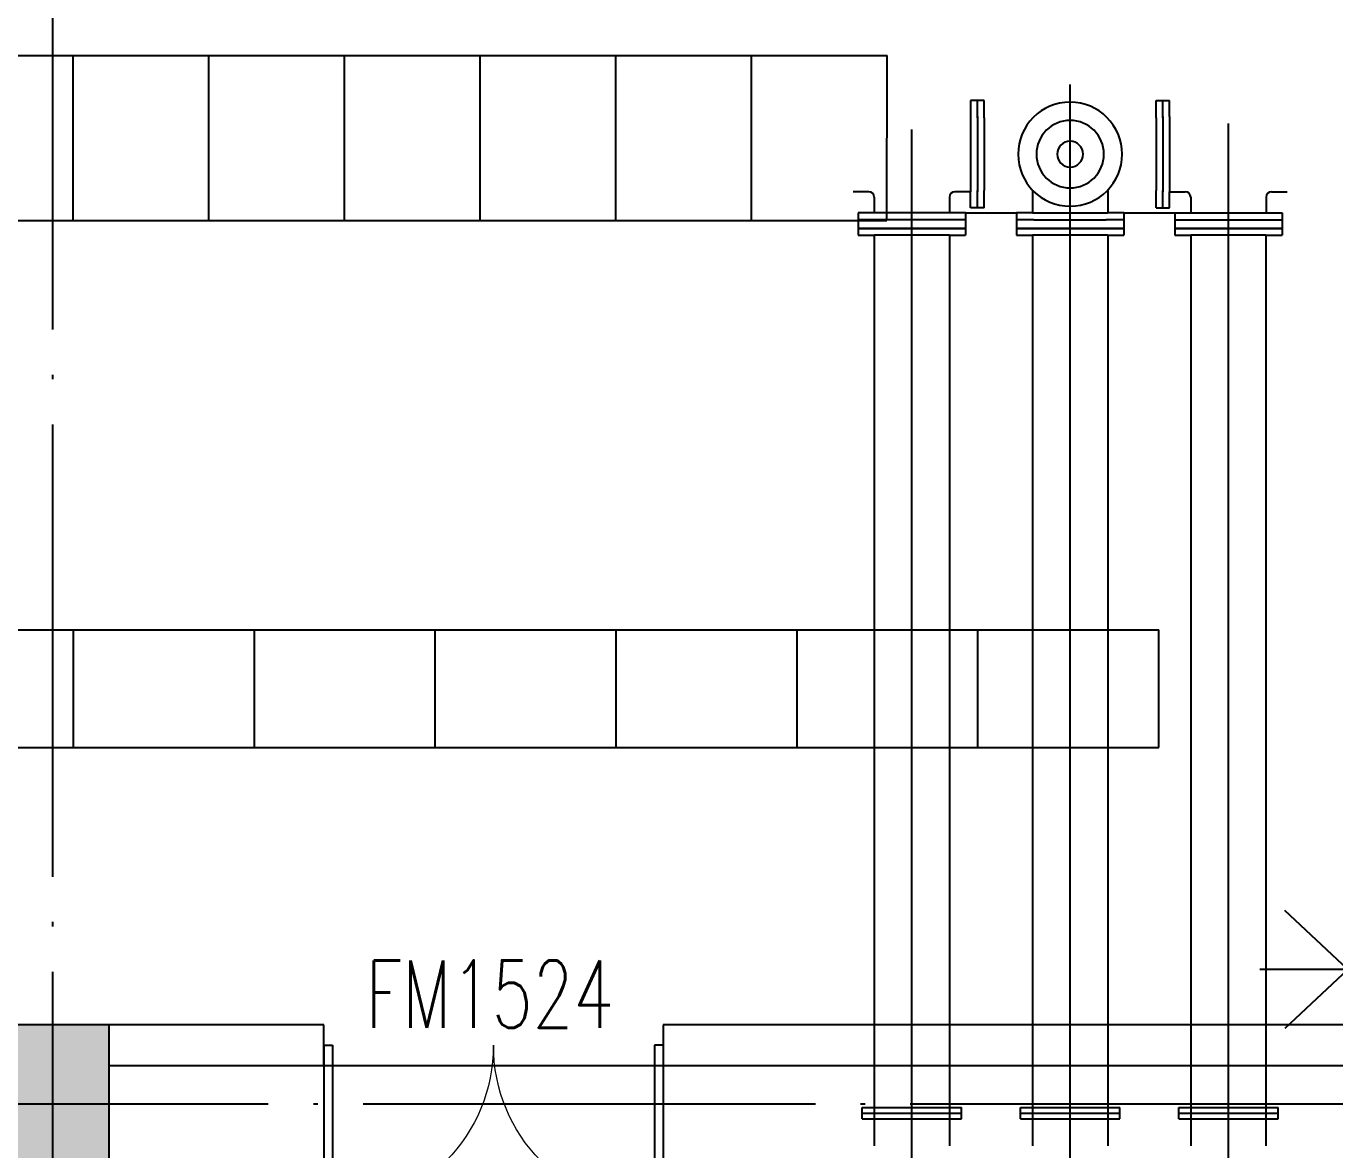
# Model space of a CAD drawing. Header units: millimetres. Extents: x 198973 to 283123, y 132052 to 191502.
# Drawn here: x 242943 to 248731, y 175963 to 180932 of the extents above; entities that cross this region are included whole.
import ezdxf

# ---------------------------------------------------------------- set-up
doc = ezdxf.new("R2010")
doc.units = ezdxf.units.MM
doc.header["$LTSCALE"] = 1000
doc.linetypes.add('CENTER', pattern=[2, 1.25, -0.25, 0.25, -0.25])
doc.linetypes.add('DOTE', pattern=[2.42, 2, -0.2, 0.02, -0.2])
doc.layers.get('0').update_dxf_attribs({"color": 8})
for name, color, linetype in [('-人员定位', 6, 'Continuous'), ('2', 8, 'Continuous'), ('COLUMN', 8, 'Continuous'), ('DOTE', 8, 'CENTER'), ('PUB_HATCH', 8, 'Continuous'), ('S_FLOOR', 8, 'Continuous'), ('WALL', 8, 'Continuous'), ('WINDOW', 8, 'Continuous'), ('WINDOW_TEXT', 8, 'Continuous')]:
    doc.layers.add(name, color=color, linetype=linetype)
doc.styles.add('_TCH_WINDOW', font='SIMPLEX', dxfattribs={"height": 3.5, "bigfont": 'GBCBIG'})

# ---------------------------------------------------------------- blocks, each defined once
blk = doc.blocks.new('_FZH')
blk.add_lwpolyline([(-0.5, -0.5), (0.5, -0.5), (0.5, 0.5), (-0.5, 0.5)], close=True)
at = {"layer": 'PUB_HATCH'}
blk.add_solid([(-0.5, -0.5), (0.5, -0.5), (-0.5, 0.5), (0.5, 0.5)], dxfattribs=at)
blk = doc.blocks.new('$DorLib2D$00000002')
for p, q in [((-0.5, 0), (-0.5, 0.4875)), ((-0.475, 0.4875), (-0.5, 0.4875)), ((-0.475, 0), (-0.475, 0.4875)), ((0.475, 0), (0.475, 0.4875)), ((0.475, 0.4875), (0.5, 0.4875)), ((0.5, 0), (0.5, 0.4875)), ((-0.5, 0), (-0.475, 0)), ((0.5, 0), (0.475, 0))]:
    blk.add_line(p, q)
at = {"lineweight": 13}
for centre, start, end in [((-0.4875, 0), 0, 88.5307), ((0.4875, 0), 91.4693, 180)]:
    blk.add_arc(centre, 0.4875, start, end, dxfattribs=at)
blk = doc.blocks.new('定位基站')
at = {"layer": '-人员定位', "ltscale": 0.01}
h = blk.add_hatch(color=256, dxfattribs=at)
h.dxf.hatch_style = 1
h.paths.add_polyline_path([(406524, 477798), (406524, 477617.1), (406162.1, 477617.1), (406162.1, 477798)])
at = {"layer": '-人员定位', "color": 6}
for p, q in [((406343, 477798), (406343, 478186.1)), ((406343, 477798), (406082.2, 478076.6)), ((406343, 477798), (406603.9, 478076.6)), ((406343, 477995.5), (406343, 477995.5)), ((406162.1, 477798), (406524, 477798)), ((406162.1, 477617.1), (406162.1, 477798)), ((406524, 477798), (406524, 477617.1)), ((406524, 477617.1), (406162.1, 477617.1))]:
    blk.add_line(p, q, dxfattribs=at)
for p in [(406343, 477798), (406162.1, 477617.1), (406343, 477617.1), (406524, 477617.1)]:
    blk.add_point(p, dxfattribs=at)

msp = doc.modelspace()

# ---------------------------------------------------------------- linework, layer by layer
at = {"layer": '2'}
for p, q in [((243152, 180072.8), (243152, 180802.1)), ((243751.7, 180072.8), (243751.7, 180802.1)), ((244351.4, 180072.8), (244351.4, 180802.1)), ((244351.4, 180072.8), (244351.4, 180802.1)), ((244951.1, 180072.8), (244951.1, 180802.1)), ((244951.1, 180072.8), (244951.1, 180802.1)), ((244951.1, 180072.8), (244951.1, 180802.1)), ((245550.8, 180072.8), (245550.8, 180802.1)), ((246150.5, 180072.8), (246150.5, 180802.1)), ((246150.5, 180072.8), (246150.5, 180802.1)), ((246150.5, 180072.8), (246150.5, 180802.1)), ((246750.2, 180072.8), (246750.6, 180802.1)), ((246750.2, 180072.8), (246750.6, 180802.1)), ((246750.2, 180072.8), (246750.6, 180802.1)), ((243152, 180072.8), (243152, 180635.5)), ((243152, 180072.8), (243152, 180635.5)), ((243152, 180072.8), (243152, 180635.5)), ((244951.1, 180072.8), (244951.1, 180633)), ((243152.9, 177742.2), (243152.9, 178262.3)), ((243152.9, 177742.2), (243152.9, 178262.3)), ((243152.9, 177742.2), (243152.9, 178262.3)), ((243952.9, 177742.2), (243952.9, 178262.3)), ((243952.9, 177742.2), (243952.9, 178262.3)), ((244752.9, 177742.2), (244752.9, 178262.3)), ((245552.9, 177742.2), (245552.9, 178262.3)), ((246352.9, 177742.2), (246352.9, 178262.3)), ((247152.9, 177742.2), (247152.9, 178262.3)), ((247152.9, 177742.2), (247152.9, 178262.3)), ((247952.9, 177742.2), (247952.9, 178262.3))]:
    msp.add_line(p, q, dxfattribs=at)
at = {"layer": 'DOTE', "linetype": 'DOTE'}
for p, q in [((243060.4, 184011), (243060.4, 162168.4)), ((210553.6, 176166), (257416.8, 176166))]:
    msp.add_line(p, q, dxfattribs=at)
at = {"layer": 'PUB_HATCH'}
for p, q in [((247560.4, 167729.7, 0), (247560.4, 180674.8, 0)), ((247120.4, 180603.5, 0), (247120.4, 180200, 0)), ((247150.4, 180603.5, 0), (247120.4, 180603.5, 0)), ((247150.4, 180526, 0), (247150.4, 180603.5, 0)), ((247180.4, 180603.5, 0), (247150.4, 180603.5, 0)), ((247150.4, 180532, 0), (247150.4, 180603.5, 0)), ((247180.4, 180526, 0), (247180.4, 180603.5, 0)), ((247940.4, 180526, 0), (247940.4, 180603.5, 0)), ((247940.4, 180603.5, 0), (247970.4, 180603.5, 0)), ((247970.4, 180603.5, 0), (248000.4, 180603.5, 0)), ((247970.4, 180526, 0), (247970.4, 180603.5, 0)), ((247970.4, 180532, 0), (247970.4, 180603.5, 0)), ((248000.4, 180532, 0), (248000.4, 180603.5, 0)), ((247150.4, 180532, 0), (247150.4, 180200, 0)), ((247150.4, 180526, 0), (247150.4, 180206, 0)), ((247180.4, 180526, 0), (247180.4, 180206, 0)), ((247940.4, 180526, 0), (247940.4, 180206, 0)), ((247970.4, 180532, 0), (247970.4, 180200, 0)), ((247970.4, 180526, 0), (247970.4, 180206, 0)), ((248000.4, 180532, 0), (248000.4, 180200, 0)), ((246860.4, 167723.8, 0), (246860.4, 180474.9, 0)), ((248260.4, 167723.5, 0), (248260.4, 180502.2, 0)), ((246669.7, 180200, 0), (246600.4, 180200, 0)), ((246693.7, 180176, 0), (246693.7, 180106, 0)), ((247027.1, 180176, 0), (247027.1, 180106, 0)), ((247120.4, 180200, 0), (247051.1, 180200, 0)), ((247120.4, 180128.5, 0), (247120.4, 180200, 0)), ((247150.4, 180128.5, 0), (247150.4, 180206, 0)), ((247150.4, 180128.5, 0), (247150.4, 180200, 0)), ((247180.4, 180128.5, 0), (247180.4, 180206, 0)), ((247394.4, 180206.3, 0), (247394.4, 180106, 0)), ((247726.4, 180206.3, 0), (247726.4, 180106, 0)), ((247940.4, 180128.5, 0), (247940.4, 180206, 0)), ((247970.4, 180128.5, 0), (247970.4, 180206, 0)), ((247970.4, 180128.5, 0), (247970.4, 180200, 0)), ((248000.4, 180200, 0), (248069.7, 180200, 0)), ((248000.4, 180128.5, 0), (248000.4, 180200, 0)), ((248093.7, 180176, 0), (248093.7, 180106, 0)), ((248427.1, 180176, 0), (248427.1, 180106, 0)), ((248451.1, 180200, 0), (248520.4, 180200, 0)), ((247150.4, 180128.5, 0), (247120.4, 180128.5, 0)), ((247180.4, 180128.5, 0), (247150.4, 180128.5, 0)), ((247940.4, 180128.5, 0), (247970.4, 180128.5, 0)), ((247970.4, 180128.5, 0), (248000.4, 180128.5, 0)), ((246693.7, 180106, 0), (246622.9, 180106, 0)), ((246622.9, 180106, 0), (246622.9, 180076, 0)), ((246622.9, 180076, 0), (246622.9, 180038, 0)), ((246700.4, 180076, 0), (246622.9, 180076, 0)), ((247027.1, 180106, 0), (246693.7, 180106, 0)), ((247020.4, 180076, 0), (246700.4, 180076, 0)), ((247097.9, 180076, 0), (247020.4, 180076, 0)), ((247097.9, 180106, 0), (247027.1, 180106, 0)), ((247097.9, 180106, 0), (247322.9, 180106, 0)), ((247097.9, 180106, 0), (247097.9, 180076, 0)), ((247097.9, 180076, 0), (247097.9, 180038, 0)), ((247394.4, 180106, 0), (247322.9, 180106, 0)), ((247322.9, 180106, 0), (247322.9, 180076, 0)), ((247400.4, 180076, 0), (247322.9, 180076, 0)), ((247322.9, 180076, 0), (247322.9, 180038, 0)), ((247394.4, 180106, 0), (247726.4, 180106, 0)), ((247400.4, 180076, 0), (247720.4, 180076, 0)), ((247797.9, 180076, 0), (247720.4, 180076, 0)), ((247797.9, 180106, 0), (247726.4, 180106, 0)), ((247797.9, 180106, 0), (248022.9, 180106, 0)), ((247797.9, 180106, 0), (247797.9, 180076, 0)), ((247797.9, 180076, 0), (247797.9, 180038, 0)), ((248022.9, 180106, 0), (248093.7, 180106, 0)), ((248022.9, 180106, 0), (248022.9, 180076, 0)), ((248022.9, 180076, 0), (248022.9, 180038, 0)), ((248022.9, 180076, 0), (248100.4, 180076, 0)), ((248093.7, 180106, 0), (248427.1, 180106, 0)), ((248100.4, 180076, 0), (248420.4, 180076, 0)), ((248420.4, 180076, 0), (248497.9, 180076, 0)), ((248427.1, 180106, 0), (248497.9, 180106, 0)), ((248497.9, 180106, 0), (248497.9, 180076, 0)), ((248497.9, 180076, 0), (248497.9, 180038, 0)), ((246622.9, 180038, 0), (246622.9, 180008, 0)), ((246622.9, 180038, 0), (246700.4, 180038, 0)), ((246700.4, 180038, 0), (246622.9, 180038, 0)), ((246700.4, 180038, 0), (246622.9, 180038, 0)), ((246622.9, 180008, 0), (246694.4, 180008, 0)), ((247026.4, 180008, 0), (246694.4, 180008, 0)), ((246694.4, 180008, 0), (246694.4, 175980.3, 0)), ((247020.4, 180038, 0), (246700.4, 180038, 0)), ((247020.4, 180038, 0), (246700.4, 180038, 0)), ((246700.4, 180038, 0), (247020.4, 180038, 0)), ((247020.4, 180038, 0), (247097.9, 180038, 0)), ((247097.9, 180038, 0), (247020.4, 180038, 0)), ((247097.9, 180038, 0), (247020.4, 180038, 0)), ((247026.4, 180008, 0), (247097.9, 180008, 0)), ((247026.4, 180008, 0), (247026.4, 175980.3, 0)), ((247097.9, 180038, 0), (247097.9, 180008, 0)), ((247322.9, 180038, 0), (247322.9, 180008, 0)), ((247322.9, 180038, 0), (247400.4, 180038, 0)), ((247400.4, 180038, 0), (247322.9, 180038, 0)), ((247322.9, 180008, 0), (247394.4, 180008, 0)), ((247726.4, 180008, 0), (247394.4, 180008, 0)), ((247394.4, 180008, 0), (247394.4, 175980.3, 0)), ((247400.4, 180038, 0), (247720.4, 180038, 0)), ((247720.4, 180038, 0), (247400.4, 180038, 0)), ((247720.4, 180038, 0), (247797.9, 180038, 0)), ((247797.9, 180038, 0), (247720.4, 180038, 0)), ((247726.4, 180008, 0), (247797.9, 180008, 0)), ((247726.4, 180008, 0), (247726.4, 175980.3, 0)), ((247797.9, 180038, 0), (247797.9, 180008, 0)), ((248022.9, 180038, 0), (248022.9, 180008, 0)), ((248022.9, 180038, 0), (248100.4, 180038, 0)), ((248022.9, 180038, 0), (248100.4, 180038, 0)), ((248100.4, 180038, 0), (248022.9, 180038, 0)), ((248022.9, 180008, 0), (248094.4, 180008, 0)), ((248426.4, 180008, 0), (248094.4, 180008, 0)), ((248094.4, 180008, 0), (248094.4, 175980.3, 0)), ((248420.4, 180038, 0), (248100.4, 180038, 0)), ((248100.4, 180038, 0), (248420.4, 180038, 0)), ((248100.4, 180038, 0), (248420.4, 180038, 0)), ((248420.4, 180038, 0), (248497.9, 180038, 0)), ((248420.4, 180038, 0), (248497.9, 180038, 0)), ((248497.9, 180038, 0), (248420.4, 180038, 0)), ((248426.4, 180008, 0), (248497.9, 180008, 0)), ((248426.4, 180008, 0), (248426.4, 175980.3, 0)), ((248497.9, 180038, 0), (248497.9, 180008, 0)), ((247560.4, 167729.7, 0), (247560.4, 179068.6, 0)), ((246860.4, 167723.8, 0), (246860.4, 178131.4, 0)), ((248260.4, 167723.5, 0), (248260.4, 178030.9, 0)), ((246640.4, 176151, 0), (247080.4, 176151, 0)), ((246640.4, 176126, 0), (246640.4, 176151, 0)), ((246640.4, 176126, 0), (247080.4, 176126, 0)), ((246640.4, 176101, 0), (246640.4, 176126, 0)), ((246640.4, 176126, 0), (246860.4, 176126, 0)), ((246860.4, 176126, 0), (247080.4, 176126, 0)), ((247080.4, 176126, 0), (247080.4, 176151, 0)), ((247080.4, 176101, 0), (247080.4, 176126, 0)), ((247340.4, 176151, 0), (247780.4, 176151, 0)), ((247340.4, 176126, 0), (247340.4, 176151, 0)), ((247340.4, 176126, 0), (247780.4, 176126, 0)), ((247340.4, 176126, 0), (247560.4, 176126, 0)), ((247340.4, 176101, 0), (247340.4, 176126, 0)), ((247560.4, 176126, 0), (247780.4, 176126, 0)), ((247780.4, 176126, 0), (247780.4, 176151, 0)), ((247780.4, 176101, 0), (247780.4, 176126, 0)), ((248040.4, 176151, 0), (248480.4, 176151, 0)), ((248040.4, 176126, 0), (248040.4, 176151, 0)), ((248040.4, 176101, 0), (248040.4, 176126, 0)), ((248040.4, 176126, 0), (248480.4, 176126, 0)), ((248040.4, 176126, 0), (248260.4, 176126, 0)), ((248260.4, 176126, 0), (248480.4, 176126, 0)), ((248480.4, 176126, 0), (248480.4, 176151, 0)), ((248480.4, 176101, 0), (248480.4, 176126, 0)), ((246640.4, 176101, 0), (246860.4, 176101, 0)), ((246860.4, 176101, 0), (247080.4, 176101, 0)), ((247340.4, 176101, 0), (247560.4, 176101, 0)), ((247560.4, 176101, 0), (247780.4, 176101, 0)), ((248040.4, 176101, 0), (248260.4, 176101, 0)), ((248260.4, 176101, 0), (248480.4, 176101, 0))]:
    msp.add_line(p, q, dxfattribs=at)
at = {"layer": 'PUB_HATCH', "ltscale": 0.5}
for radius, start, end in [(230.3, 90, 270), (230.3, 270, 90), (149.3, 90, 270), (149.3, 270, 90)]:
    msp.add_arc((247560.4, 180366, 0), radius, start, end, dxfattribs=at)
at = {"layer": 'PUB_HATCH', "ltscale": 10}
for start, end in [(90, 270), (270, 90)]:
    msp.add_arc((247560.4, 180366, 0), 57.2, start, end, dxfattribs=at)
at = {"layer": 'PUB_HATCH'}
for centre, start, end in [((246669.7, 180176, 0), 0, 90), ((247051.1, 180176, 0), 90, 180), ((248069.7, 180176, 0), 0, 90), ((248451.1, 180176, 0), 90, 180)]:
    msp.add_arc(centre, 24, start, end, dxfattribs=at)
at = {"layer": 'S_FLOOR'}
for p, q in [((240753.5, 180802.1), (246750.6, 180802.1)), ((240753.2, 180072.8), (246750.2, 180072.8)), ((240752.9, 178262.3), (247952.9, 178262.3)), ((240752.9, 177742.2), (247952.9, 177742.2))]:
    msp.add_line(p, q, dxfattribs=at)
at = {"layer": 'WALL'}
for p, q in [((244260.1, 176516), (243310.4, 176516)), ((244260.1, 176336), (244260.1, 176516)), ((249060.4, 176516), (245760.1, 176516)), ((245760.1, 176516), (245760.1, 176336)), ((243310.4, 176336), (244260.1, 176336)), ((245760.1, 176336), (249060.4, 176336))]:
    msp.add_line(p, q, dxfattribs=at)
at = {"layer": 'WINDOW', "linetype": 'DOTE'}
msp.add_line((244260.1, 176336), (245760.1, 176336), dxfattribs=at)

# ---------------------------------------------------------------- block references
at = {"layer": '-人员定位', "rotation": 89.99999999999999}
msp.add_blockref('定位基站', (726586, -229582.7), dxfattribs=at)
at = {"layer": 'COLUMN', "linetype": 'DOTE', "xscale": 500, "yscale": 700, "zscale": 700}
msp.add_blockref('_FZH', (243060.4, 176166), dxfattribs=at)
at = {"layer": 'WINDOW', "linetype": 'DOTE'}
ref = msp.add_blockref('$DorLib2D$00000002', (245010.1, 176426), dxfattribs=dict(at, xscale=1500, yscale=-1500, zscale=1500))
ref.add_attrib('A', 'FM1524', (244445.1, 176503.1), dxfattribs={"layer": 'WINDOW_TEXT', "linetype": 'DOTE', "height": 297.5, "style": '_TCH_WINDOW', "width": 0.705882})

doc.saveas('drawing.dxf')
